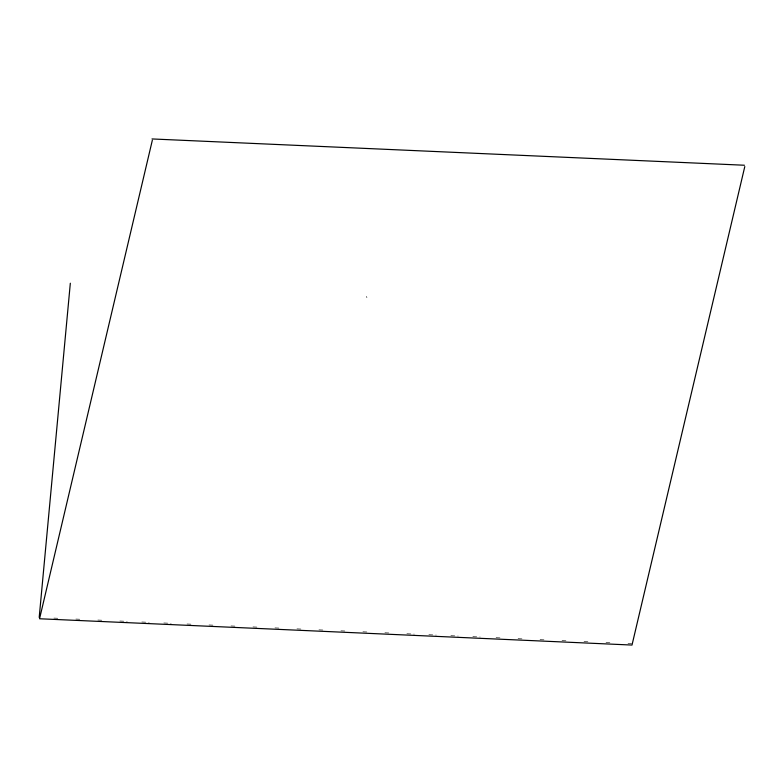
<?xml version="1.0" encoding="UTF-8"?>
<svg xmlns="http://www.w3.org/2000/svg" width="784" height="784" viewBox="0 0 784 784"><rect width="100%" height="100%" fill="white"/><g stroke="black" fill="none" stroke-linecap="round" stroke-linejoin="round"><path stroke-width="0.59" stroke-dasharray="3.92 2.94" d="M53.861 618.096L59.966 618.36M75.842 619.066L81.957 619.34M97.833 620.046L103.939 620.311M119.825 621.016L127.155 621.349M141.806 621.996L149.136 622.32M163.797 622.976L171.128 623.3M187.004 624.005L193.119 624.27M208.995 624.975L215.1 625.25M230.986 625.955L237.091 626.22M252.967 626.926L259.083 627.2M274.959 627.906L281.064 628.18M296.95 628.886L303.055 629.15M318.941 629.856L325.046 630.13M340.922 630.836L347.028 631.1M362.914 631.806L369.019 632.08M384.905 632.786L391.01 633.06M406.886 633.766L414.217 634.089M428.877 634.736L436.208 635.06M450.869 635.716L458.189 636.04M472.85 636.686L480.18 637.02M496.066 637.715L502.172 637.99M518.048 638.695L524.153 638.97M540.039 639.675L546.144 639.94M562.03 640.646L568.135 640.92M584.011 641.626L590.117 641.89M606.003 642.596L612.108 642.87M627.994 643.576L631.659 643.742M366.559 296.381L366.912 297.695"/><path stroke-width="1.18" d="M39.2 617.439L70.325 283.23M152.341 140.258L39.553 618.762L632.002 645.056L744.8 166.561M151.998 138.944L744.447 165.238"/></g></svg>
